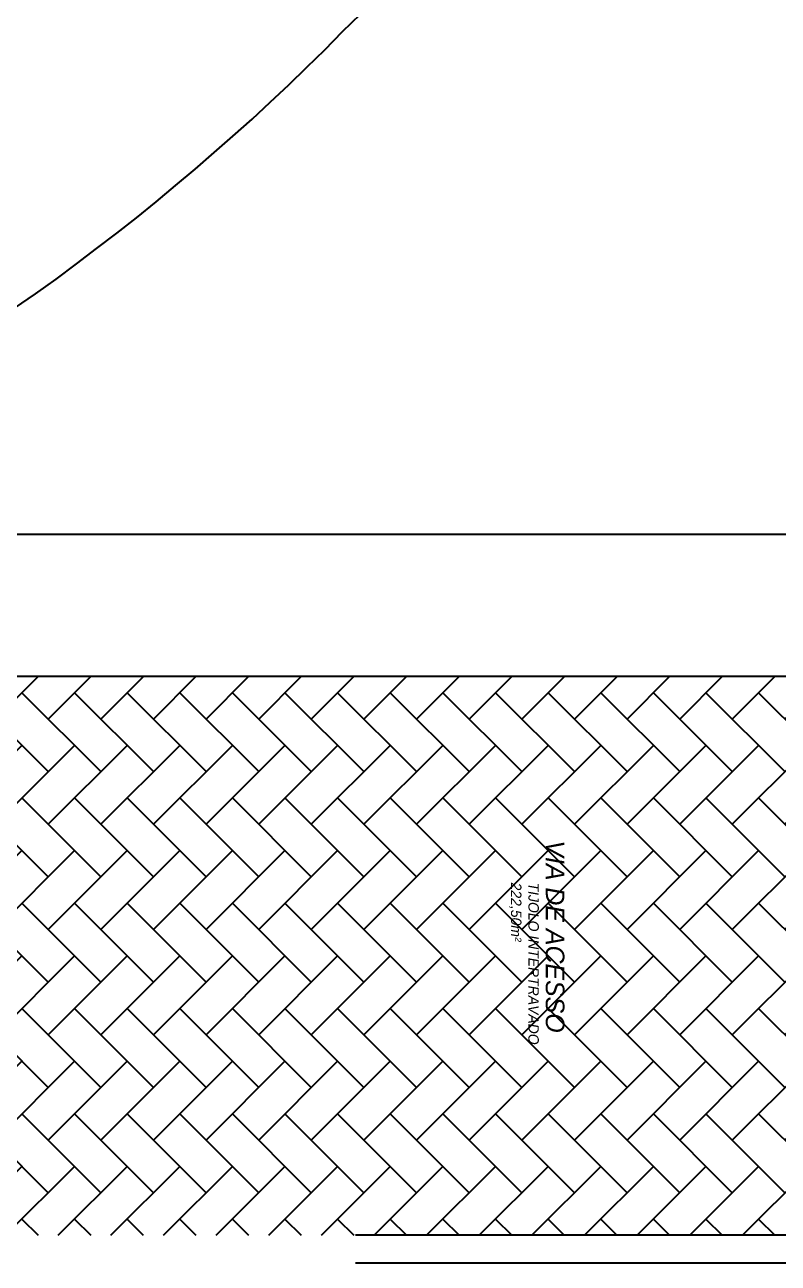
# Model space of a CAD drawing. Header units: millimetres. Extents: x 2273 to 2522, y 1034 to 1187.
# Drawn here: x 2458.99 to 2463.04, y 1034.3 to 1040.96 of the extents above; entities that cross this region are included whole.
import ezdxf

# ---------------------------------------------------------------- set-up
doc = ezdxf.new("R2010")
doc.units = ezdxf.units.MM
doc.layers.add('LAYER8', color=8, linetype='Continuous')
doc.styles.get("Standard").update_dxf_attribs({"font": 'arial.ttf'})

msp = doc.modelspace()

# ---------------------------------------------------------------- hatches: boundary and pattern name
at = {"layer": 'LAYER8', "linetype": 'Continuous'}
h = msp.add_hatch(dxfattribs=at)
h.set_pattern_fill('AR-HBONE', color=252, scale=0.05, angle=-90, style=0)
h.set_pattern_definition([(315, (2315.29183, 1125.61656), (0.28284271, -5e-17), [0.6, -0.2]), (45, (2315.43325, 1125.47514), (0.28284271, -5e-17), [0.6, -0.2])])
h.paths.add_polyline_path([(2465.2722, 1034.4543), (2465.2722, 1034.4778), (2465.2722, 1037.4308), (2465.2722, 1037.4572), (2457.7693, 1037.4572), (2457.7693, 1034.4543)])
h.paths.add_polyline_path([(2461.5664, 1036.3633), (2461.5664, 1035.6347), (2461.7686, 1035.6347), (2461.7686, 1036.3633)], flags=24)
h.paths.add_polyline_path([(2461.7671, 1036.6014), (2461.7671, 1035.6728), (2461.9171, 1035.6728), (2461.9171, 1036.6014)], flags=24)

# ---------------------------------------------------------------- linework, layer by layer
at = {"color": 1}
msp.add_line((2454.7693, 1038.222), (2514.7693, 1038.222), dxfattribs=at)
at = {"layer": 'LAYER8', "color": 0, "linetype": 'Continuous'}
for points in [[(2458.9369, 1039.4367), (2459.0487, 1039.5131), (2459.1605, 1039.5925), (2459.2693, 1039.6749), (2459.3781, 1039.7572), (2459.4869, 1039.8396), (2459.5928, 1039.922), (2459.6987, 1040.0072), (2459.8016, 1040.0955), (2459.9075, 1040.1837), (2460.0105, 1040.272), (2460.1105, 1040.3602), (2460.2134, 1040.4514), (2460.3105, 1040.5425), (2460.4105, 1040.6367), (2460.5075, 1040.7308), (2460.6046, 1040.8249), (2460.6987, 1040.922), (2460.7957, 1041.0161)], [(2465.2722, 1037.4572), (2457.7693, 1037.4572), (2454.7693, 1037.4572)], [(2462.4046, 1037.4572), (2462.4046, 1037.4572)]]:
    msp.add_lwpolyline(points, dxfattribs=at)
at = {"layer": 'LAYER8', "linetype": 'Continuous'}
for points in [[(2488.381, 1034.4543), (2460.7693, 1034.4543)], [(2488.534, 1034.3043), (2460.7693, 1034.3043)]]:
    msp.add_lwpolyline(points, dxfattribs=at)

# ---------------------------------------------------------------- texts
at = {"layer": 'LAYER8', "color": 0, "linetype": 'Continuous', "width": 1.591519, "attachment_point": 1, "rotation": 270}
for s, insert, char_height in [('{\\fHarlow Solid Italic|b0|i0|c0|p82;VIA DE ACESSO}', (2461.8921, 1036.5764), 0.1), ('{\\fHarlow Solid Italic|b0|i0|c0|p82;TIJOLO INTERTRAVADO\\P222,50m²}', (2461.7546, 1036.3493), 0.056045)]:
    msp.add_mtext(s, dxfattribs=dict(at, insert=insert, char_height=char_height))

doc.saveas('drawing.dxf')
